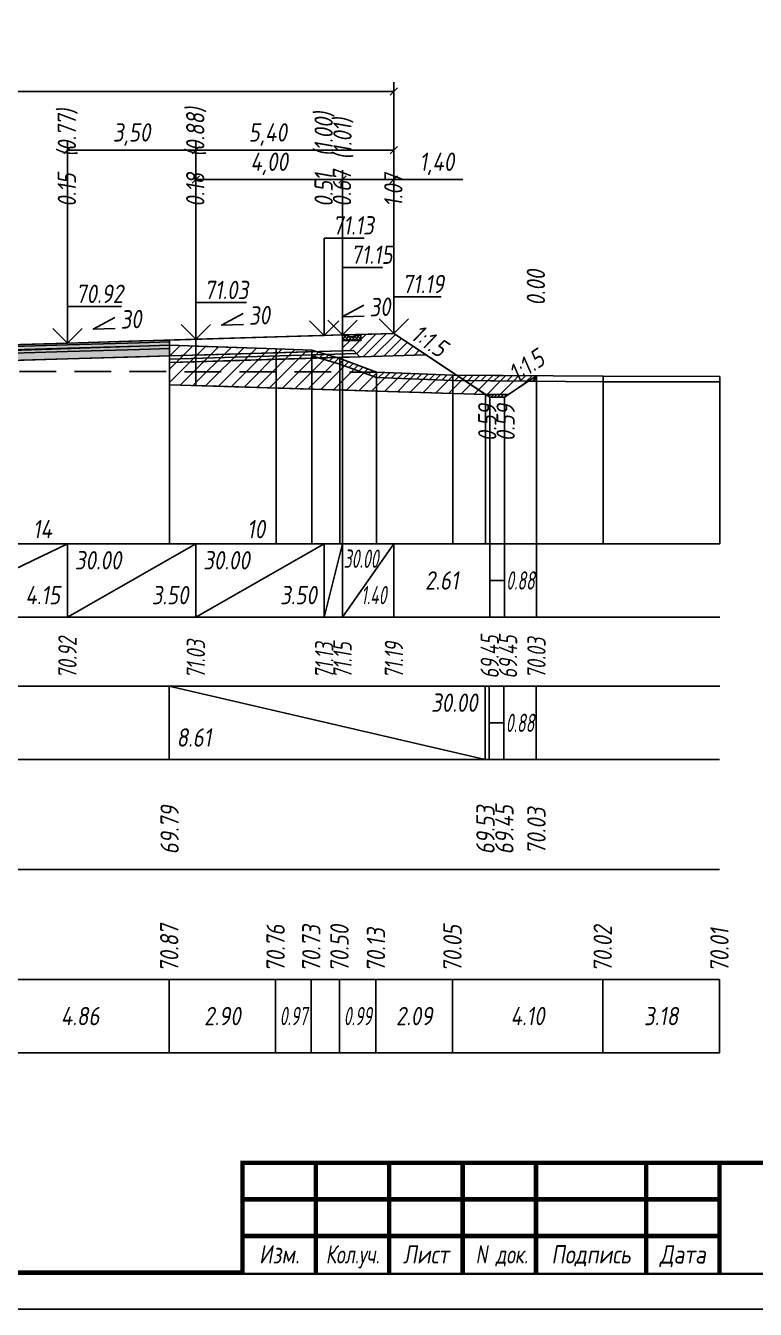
# Model space of a CAD drawing. Extents: x -717 to 1451, y -133302 to 233.
# Drawn here: x 170.4 to 269.8, y -36597.4 to -36422.3 of the extents above; entities that cross this region are included whole.
import ezdxf
from ezdxf.enums import TextEntityAlignment as Align

# ---------------------------------------------------------------- set-up
doc = ezdxf.new("R2010")
doc.units = 0
doc.linetypes.add('штриховая', pattern=[0.75, 0.5, -0.25])
for name, color, linetype in [('Зарамочное оформление', 7, 'Continuous'), ('Интерполированный поперечник', 2, 'Continuous'), ('Код_510', 7, 'Continuous'), ('Код_514', 1, 'Continuous'), ('Код_516', 1, 'Continuous'), ('Контур_0', 7, 'Continuous'), ('Контур_2521', 7, 'Continuous'), ('Контур_2564', 7, 'Continuous'), ('Контур_2660', 7, 'Continuous'), ('Контур_2665', 7, 'Continuous'), ('Контур_400', 7, 'Continuous'), ('Контур_508', 7, 'Continuous'), ('Контур_512', 7, 'Continuous'), ('Контур_513', 7, 'Continuous'), ('Контур_818', 7, 'Continuous'), ('Красный поперечник', 1, 'Continuous'), ('Объём_2501', 7, 'Continuous'), ('Объём_2564', 7, 'Continuous'), ('Объём_2650', 7, 'Continuous'), ('Объём_2660', 7, 'Continuous'), ('Объём_2661', 7, 'Continuous'), ('Объём_2662', 7, 'Continuous'), ('Объём_2663', 7, 'Continuous'), ('Объём_2664', 7, 'Continuous'), ('Объём_2665', 7, 'Continuous'), ('Объём_2666', 7, 'Continuous'), ('Объём_2667', 7, 'Continuous'), ('Объём_2668', 7, 'Continuous'), ('Объём_2669', 7, 'Continuous'), ('Объём_2675', 7, 'Continuous'), ('Объём_2753', 7, 'Continuous'), ('Откосы', 7, 'Continuous'), ('Отметки покрытия', 7, 'Continuous'), ('Рабочие отметки', 7, 'Continuous'), ('Рабочие отметки доп.', 7, 'Continuous'), ('Слои выравнивания', 7, 'Continuous'), ('Таблица', 7, 'Continuous'), ('Уклоны проезжей части', 7, 'Continuous'), ('Черный поперечник', 3, 'Continuous')]:
    doc.layers.add(name, color=color, linetype=linetype)
for name, color, linetype, true_color in [('Контур_2540', 2, 'Continuous', 0xffff00), ('Контур_2560', 2, 'Continuous', 0xffff00), ('Контур_2561', 7, 'Continuous', 0xff8040), ('Контур_2562', 3, 'Continuous', 0x00ff00), ('Контур_2563', 7, 'Continuous', 0xff8000), ('Контур_2570', 7, 'Continuous', 0x80ff00), ('Контур_2725', 7, 'Continuous', 0x323232), ('Контур_2736', 4, 'Continuous', 0x00ffff), ('Контур_2737', 4, 'Continuous', 0x00ffff), ('Контур_2738', 4, 'Continuous', 0x00ffff), ('Контур_2739', 4, 'Continuous', 0x00ffff), ('Контур_2741', 4, 'Continuous', 0x00ffff), ('Контур_2742', 4, 'Continuous', 0x00ffff), ('Контур_2743', 4, 'Continuous', 0x00ffff), ('Контур_2744', 7, 'Continuous', 0xa4ffff), ('Контур_2745', 7, 'Continuous', 0xa4ffff), ('Контур_2747', 4, 'Continuous', 0x00ffff), ('Контур_2748', 4, 'Continuous', 0x00ffff), ('Контур_2749', 4, 'Continuous', 0x00ffff), ('Контур_2750', 4, 'Continuous', 0x00ffff), ('Контур_2751', 4, 'Continuous', 0x00ffff), ('Контур_2752', 4, 'Continuous', 0x00ffff), ('Контур_2760', 7, 'Continuous', 0x323232), ('Контур_2761', 7, 'Continuous', 0x323232), ('Контур_2762', 7, 'Continuous', 0x323232), ('Контур_2763', 7, 'Continuous', 0x323232), ('Контур_402', 7, 'Continuous', 0xff6464), ('Контур_703', 4, 'Continuous', 0x00ffff), ('Контур_705', 4, 'Continuous', 0x00ffff), ('Контур_707', 4, 'Continuous', 0x00ffff), ('Контур_720', 131, 'Continuous', 0xaaffff), ('Объём_2500', 7, 'Continuous', 0xc0c0c0), ('Объём_2520', 7, 'Continuous', 0x80ffff), ('Объём_2540', 2, 'Continuous', 0xffff00), ('Объём_2560', 2, 'Continuous', 0xffff00), ('Объём_2561', 7, 'Continuous', 0xff8040), ('Объём_2562', 3, 'Continuous', 0x00ff00), ('Объём_2563', 7, 'Continuous', 0xff8000), ('Объём_2570', 7, 'Continuous', 0x80ff00), ('Объём_2600', 7, 'Continuous', 0x808000), ('Объём_2620', 2, 'Continuous', 0xffff00), ('Объём_2746', 2, 'Continuous', 0xffff00)]:
    doc.layers.add(name, color=color, linetype=linetype, true_color=true_color)
doc.styles.get("Standard").update_dxf_attribs({"font": 'txt', "height": 2.5})
doc.styles.add('М', font='romand.shx', dxfattribs={"width": 0.8, "oblique": 10, "height": 2.5})
doc.dimstyles.new('ISO-25', dxfattribs={"dimtxt": 2.5, "dimasz": 2.5, "dimexe": 1.25, "dimexo": 0.625, "dimtad": 1, "dimtxsty": 'Standard', "dimcen": 2.5, "dimadec": 0, "dimazin": 0, "dimtfac": 1, "dimtmove": 0, "dimatfit": 3, "dimfxl": 1, "dimarcsym": 0})

# ---------------------------------------------------------------- blocks, each defined once
blk = doc.blocks.new('_Oblique')
at = {"color": 0, "linetype": 'ByBlock', "lineweight": -2}
blk.add_line((-0.5, -0.5), (0.5, 0.5), dxfattribs=at)
blk = doc.blocks.new('*D849')
at = {"color": 0, "lineweight": -2, "transparency": 16777216}
for p, q in [((213.58, -36463.95), (213.58, -36442.05)), ((220.58, -36463.74), (220.58, -36442.05)), ((213.58, -36443.3), (220.58, -36443.3)), ((220.58, -36443.3), (229.98, -36443.3))]:
    blk.add_line(p, q, dxfattribs=at)
at = {"layer": 'Defpoints', "color": 0, "transparency": 16777216}
for p in [(220.58, -36443.3), (213.58, -36464.57), (220.58, -36464.36)]:
    blk.add_point(p, dxfattribs=at)
at = {"color": 0, "lineweight": -2, "transparency": 16777216, "rotation": 180}
blk.add_blockref('_Oblique', (213.58, -36443.3), dxfattribs=at)
at = {"color": 0, "lineweight": -2, "transparency": 16777216}
blk.add_blockref('_Oblique', (220.58, -36443.3), dxfattribs=at)
at = {"color": 0, "transparency": 16777216, "insert": (226.44, -36441.18), "char_height": 2.5, "width": 8.75, "attachment_point": 5, "style": 'М'}
blk.add_mtext('1,40', dxfattribs=at)
blk = doc.blocks.new('*D851')
at = {"color": 0, "lineweight": -2, "transparency": 16777216}
for p, q in [((193.58, -36464.55), (193.58, -36442.05)), ((213.58, -36463.95), (213.58, -36442.05)), ((193.58, -36443.3), (213.58, -36443.3))]:
    blk.add_line(p, q, dxfattribs=at)
at = {"layer": 'Defpoints', "color": 0, "transparency": 16777216}
for p in [(213.58, -36443.3), (213.58, -36464.57), (193.58, -36465.17)]:
    blk.add_point(p, dxfattribs=at)
at = {"color": 0, "lineweight": -2, "transparency": 16777216, "rotation": 180}
blk.add_blockref('_Oblique', (193.58, -36443.3), dxfattribs=at)
at = {"color": 0, "lineweight": -2, "transparency": 16777216}
blk.add_blockref('_Oblique', (213.58, -36443.3), dxfattribs=at)
at = {"color": 0, "transparency": 16777216, "insert": (203.58, -36441.18), "char_height": 2.5, "width": 9.1667, "attachment_point": 5, "style": 'М'}
blk.add_mtext('4,00', dxfattribs=at)
blk = doc.blocks.new('*D853')
at = {"color": 0, "lineweight": -2, "transparency": 16777216}
for p, q in [((176.08, -36465.07), (176.08, -36438.05)), ((193.58, -36464.55), (193.58, -36438.05)), ((193.58, -36439.3), (176.08, -36439.3))]:
    blk.add_line(p, q, dxfattribs=at)
at = {"layer": 'Defpoints', "color": 0, "transparency": 16777216}
for p in [(176.08, -36439.3), (176.08, -36465.7), (193.58, -36465.17)]:
    blk.add_point(p, dxfattribs=at)
at = {"color": 0, "lineweight": -2, "transparency": 16777216, "rotation": 180}
blk.add_blockref('_Oblique', (176.08, -36439.3), dxfattribs=at)
at = {"color": 0, "lineweight": -2, "transparency": 16777216}
blk.add_blockref('_Oblique', (193.58, -36439.3), dxfattribs=at)
at = {"color": 0, "transparency": 16777216, "insert": (184.83, -36437.18), "char_height": 2.5, "width": 9.5833, "attachment_point": 5, "style": 'М'}
blk.add_mtext('3,50', dxfattribs=at)
blk = doc.blocks.new('*D854')
at = {"color": 0, "lineweight": -2, "transparency": 16777216}
for p, q in [((193.58, -36464.55), (193.58, -36438.05)), ((220.58, -36463.74), (220.58, -36438.05)), ((220.58, -36439.3), (193.58, -36439.3))]:
    blk.add_line(p, q, dxfattribs=at)
at = {"layer": 'Defpoints', "color": 0, "transparency": 16777216}
for p in [(193.58, -36439.3), (220.58, -36464.36), (193.58, -36465.17)]:
    blk.add_point(p, dxfattribs=at)
at = {"color": 0, "lineweight": -2, "transparency": 16777216, "rotation": 180}
blk.add_blockref('_Oblique', (193.58, -36439.3), dxfattribs=at)
at = {"color": 0, "lineweight": -2, "transparency": 16777216}
blk.add_blockref('_Oblique', (220.58, -36439.3), dxfattribs=at)
at = {"color": 0, "transparency": 16777216, "insert": (203.39, -36437.18), "char_height": 2.5, "width": 9.5833, "attachment_point": 5, "style": 'М'}
blk.add_mtext('5,40', dxfattribs=at)
blk = doc.blocks.new('*D856')
at = {"color": 0, "lineweight": -2, "transparency": 16777216}
for p, q in [((107.58, -36467.15), (107.58, -36430.05)), ((107.58, -36431.3), (220.58, -36431.3)), ((220.58, -36463.74), (220.58, -36430.05))]:
    blk.add_line(p, q, dxfattribs=at)
at = {"layer": 'Defpoints', "color": 0, "transparency": 16777216}
for p in [(220.58, -36431.3), (220.58, -36464.36), (107.58, -36467.78)]:
    blk.add_point(p, dxfattribs=at)
at = {"color": 0, "lineweight": -2, "transparency": 16777216, "rotation": 180}
blk.add_blockref('_Oblique', (107.58, -36431.3), dxfattribs=at)
at = {"color": 0, "lineweight": -2, "transparency": 16777216}
blk.add_blockref('_Oblique', (220.58, -36431.3), dxfattribs=at)
at = {"color": 0, "transparency": 16777216, "insert": (164.08, -36429.18), "char_height": 2.5, "width": 12.0833, "attachment_point": 5, "style": 'М'}
blk.add_mtext('22,60', dxfattribs=at)
blk = doc.blocks.new('Штамп')
at = {"linetype": 'Continuous'}
blk.add_wipeout([(199.95, -411.25), (384.95, -411.25), (384.95, -426.25), (199.95, -426.25)], dxfattribs=at).dxf.layer = 'Зарамочное оформление'
at = {"layer": 'Зарамочное оформление', "linetype": 'Continuous', "lineweight": -3, "const_width": 0.6, "flags": 128}
for points in [[(199.95, -426.25), (199.95, -411.25), (384.95, -411.25)], [(209.95, -411.25), (209.95, -426.25)], [(219.95, -411.25), (219.95, -426.25)], [(229.95, -411.25), (229.95, -426.25)], [(239.95, -411.25), (239.95, -426.25)], [(254.95, -411.25), (254.95, -426.25)], [(264.95, -411.25), (264.95, -426.25)], [(374.95, -411.25), (374.95, -426.25)], [(199.95, -416.25), (264.95, -416.25)], [(374.95, -418.25), (384.95, -418.25)], [(199.95, -421.25), (264.95, -421.25)]]:
    blk.add_lwpolyline(points, dxfattribs=at)
at = {"linetype": 'Continuous', "insert": (319.95, -419.17), "char_height": 5, "width": 110, "attachment_point": 5, "style": 'М'}
blk.add_mtext('{\\Q10;\\W0.8;43/23-Р-ЗП2-1}', dxfattribs=at)
at = {"layer": 'Зарамочное оформление', "linetype": 'Continuous', "style": 'М', "oblique": 10}
for s, width, p in [('Лист', 0.8, (379.95, -414.66)), ('Изм.', 0.8, (204.95, -423.75)), ('Кол.уч.', 0.7, (214.95, -423.75)), ('Лист', 0.8, (224.95, -423.75)), ('N док.', 0.7, (235.28, -423.75)), ('Подпись', 0.8, (247.45, -423.75)), ('Дата', 0.8, (259.95, -423.75))]:
    blk.add_text(s, height=2.5, dxfattribs=dict(at, width=width)).set_placement(p, align=Align.MIDDLE_CENTER)
blk = doc.blocks.new('шифр')
blk.add_blockref('Штамп', (0, -36226))

msp = doc.modelspace()

# ---------------------------------------------------------------- hatches: boundary and pattern name
h = msp.add_hatch()
h.set_pattern_fill('ANSI37', color=256, scale=0.1)
h.set_pattern_definition([(45, (214.83253, -36464.7575), (-0.22451, 0.22451), []), (135, (214.83253, -36464.7575), (-0.22451, -0.22451), [])])
h.paths.add_polyline_path([(213.583, -36464.508), (213.583, -36465.26), (216.084, -36465.26), (216.083, -36464.433), (214.825, -36464.758)])
at = {"layer": 'Объём_2563'}
h = msp.add_hatch(dxfattribs=at)
h.set_pattern_fill('ANSI31', color=256, scale=0.3)
h.paths.add_polyline_path([(215.956, -36467.486), (215.083, -36466.613), (213.583, -36466.658), (213.583, -36465.26), (216.084, -36465.26), (216.083, -36464.433), (220.583, -36464.298), (224.961, -36467.216)])
at = {"layer": 'Объём_2570'}
h = msp.add_hatch(dxfattribs=at)
h.set_pattern_fill('ANSI31', color=256, scale=0.2)
h.paths.add_polyline_path([(240.012, -36470.833), (228.621, -36470.743), (218.192, -36470.326), (213.218, -36468.48), (209.378, -36467.362), (209.378, -36466.612), (213.218, -36467.73), (218.192, -36469.576), (228.621, -36469.993), (240.012, -36470.083)])
at = {"layer": 'Объём_2600'}
h = msp.add_hatch(dxfattribs=at)
h.set_pattern_fill('ANSI31', color=6, scale=0.4)
h.paths.add_polyline_path([(233.058, -36472.614), (190.01, -36471.323), (190.01, -36465.897), (204.516, -36466.427), (209.378, -36466.612), (209.378, -36467.362), (213.218, -36468.48), (218.192, -36470.326), (228.621, -36470.743), (238.9, -36470.824), (236.215, -36472.614)])
h = msp.add_hatch(dxfattribs=at)
h.set_pattern_fill('HONEY', color=5, scale=0.3)
h.paths.add_polyline_path([(238.9, -36470.824), (240.012, -36470.083), (240.012, -36470.833)])
at = {"layer": 'Объём_2620'}
h = msp.add_hatch(dxfattribs=at)
h.set_pattern_fill('ANSI31', color=2, scale=0.1)
h.paths.add_polyline_path([(233.058, -36472.614), (236.215, -36472.614), (235.636, -36473), (233.636, -36473)])
at = {"layer": 'Слои выравнивания'}
for color, points in [(2, [(155.333, -36466.233), (158.934, -36466.128), (165.731, -36465.932), (176.083, -36465.633), (185.921, -36465.337), (190.01, -36465.215), (190.01, -36465.465), (185.921, -36465.587), (176.083, -36465.883), (165.731, -36466.182), (158.934, -36466.378), (155.333, -36466.483)]), (3, [(155.333, -36466.483), (158.934, -36466.378), (165.731, -36466.182), (176.083, -36465.883), (185.921, -36465.587), (190.01, -36465.465), (190.01, -36465.915), (185.921, -36466.037), (176.083, -36466.333), (165.731, -36466.632), (158.934, -36466.828), (155.333, -36466.933)]), (4, [(155.333, -36466.933), (158.934, -36466.828), (165.731, -36466.632), (176.083, -36466.333), (185.921, -36466.037), (190.01, -36465.915), (190.01, -36466.365), (185.921, -36466.487), (176.083, -36466.783), (165.731, -36467.082), (158.934, -36467.278), (155.333, -36467.383)]), (5, [(155.333, -36467.383), (158.934, -36467.278), (165.731, -36467.082), (176.083, -36466.783), (185.921, -36466.487), (190.01, -36466.365), (190.01, -36467.365), (185.921, -36467.487), (176.083, -36467.783), (165.731, -36468.082), (158.934, -36468.278), (155.333, -36468.383)])]:
    msp.add_hatch(color=color, dxfattribs=at).paths.add_polyline_path(points)

# ---------------------------------------------------------------- linework, layer by layer
at = {"flags": 128}
msp.add_lwpolyline([(-30.054, -36597.421), (389.946, -36597.421), (389.946, -36300.421), (-30.054, -36300.421)], close=True, dxfattribs=at)
at = {"const_width": 0.6, "flags": 128}
msp.add_lwpolyline([(-10.054, -36592.421), (384.946, -36592.421), (384.946, -36305.421), (-10.054, -36305.421)], close=True, dxfattribs=at)
msp.add_lwpolyline([(213.583, -36464.508), (213.583, -36465.26), (216.084, -36465.26), (216.083, -36464.433), (214.825, -36464.758), (213.583, -36464.508)])
at = {"layer": 'Код_510'}
for p, q in [((189.956, -36562.421), (189.956, -36552.421)), ((204.461, -36562.421), (204.461, -36552.421)), ((209.324, -36562.421), (209.324, -36552.421)), ((213.164, -36562.421), (213.164, -36552.421)), ((218.137, -36562.421), (218.137, -36552.421)), ((228.567, -36562.421), (228.567, -36552.421)), ((249.046, -36562.421), (249.046, -36552.421)), ((264.958, -36562.421), (264.958, -36552.421))]:
    msp.add_line(p, q, dxfattribs=at)
at = {"layer": 'Код_514'}
for p, q in [((155.333, -36503), (176.083, -36493)), ((176.083, -36503), (176.083, -36493)), ((176.083, -36503), (193.583, -36493)), ((193.583, -36503), (193.583, -36493)), ((193.583, -36503), (211.083, -36493)), ((211.083, -36503), (211.083, -36493)), ((211.083, -36503), (213.583, -36493)), ((213.583, -36503), (213.583, -36493)), ((213.583, -36503), (220.583, -36493)), ((220.583, -36503), (220.583, -36493)), ((233.636, -36503), (233.636, -36493)), ((235.636, -36503), (235.636, -36493)), ((240.012, -36503), (240.012, -36493)), ((233.636, -36498), (235.636, -36498))]:
    msp.add_line(p, q, dxfattribs=at)
at = {"layer": 'Код_516'}
for p, q in [((189.956, -36522.421), (189.956, -36512.421)), ((189.956, -36512.421), (233.003, -36522.421)), ((233.003, -36522.421), (233.003, -36512.421)), ((233.582, -36522.421), (233.582, -36512.421)), ((235.582, -36522.421), (235.582, -36512.421)), ((239.958, -36522.421), (239.958, -36512.421)), ((233.582, -36517.421), (235.582, -36517.421))]:
    msp.add_line(p, q, dxfattribs=at)
at = {"layer": 'Контур_0', "flags": 128}
for points in [[(190.01, -36465.215), (213.583, -36464.508), (213.583, -36466.658), (190.01, -36467.365), (190.01, -36465.215), (190.01, -36465.215)], [(220.583, -36464.298), (229.131, -36469.997), (229.131, -36469.997), (229.131, -36469.997), (229.131, -36469.997), (229.131, -36469.997), (229.131, -36469.997), (229.131, -36469.997), (229.131, -36469.997), (229.131, -36469.997), (229.131, -36469.997), (229.131, -36469.997), (229.131, -36469.997), (229.131, -36469.997), (229.131, -36469.997), (233.636, -36473)], [(220.583, -36464.298), (229.131, -36469.997), (229.131, -36469.997), (229.131, -36469.997), (229.131, -36469.997), (229.131, -36469.997), (229.131, -36469.997), (229.131, -36469.997), (229.131, -36469.997), (229.131, -36469.997), (229.131, -36469.997), (229.131, -36469.997), (229.131, -36469.997), (229.131, -36469.997), (229.131, -36469.997), (233.636, -36473), (235.636, -36473), (240.012, -36470.083), (240.012, -36470.083), (240.012, -36470.083), (240.012, -36470.083), (240.012, -36470.083), (240.012, -36470.083), (240.012, -36470.083), (240.012, -36470.083), (240.012, -36470.083), (240.012, -36470.083), (240.012, -36470.083), (240.012, -36470.083), (240.012, -36470.083)], [(213.583, -36467.558), (190.01, -36468.265), (190.01, -36467.365), (215.083, -36466.613), (215.956, -36467.486), (213.583, -36467.558), (213.583, -36467.558)], [(213.583, -36466.658), (215.083, -36466.613), (215.956, -36467.486), (224.961, -36467.216)]]:
    msp.add_lwpolyline(points, dxfattribs=at)
at = {"layer": 'Контур_2521', "color": 250, "flags": 128}
msp.add_lwpolyline([(190.01, -36467.815), (215.519, -36467.049)], dxfattribs=at)
at = {"layer": 'Контур_2540', "flags": 128}
msp.add_lwpolyline([(193.583, -36468.158), (224.961, -36467.216), (233.058, -36472.614), (190.01, -36471.323), (190.01, -36468.265), (193.583, -36468.158), (193.583, -36468.158)], dxfattribs=at)
at = {"layer": 'Контур_2560', "flags": 128}
msp.add_lwpolyline([(213.583, -36464.508), (220.583, -36464.298), (220.583, -36464.298), (220.583, -36464.298)], dxfattribs=at)
at = {"layer": 'Контур_2561', "flags": 128}
msp.add_lwpolyline([(213.583, -36464.508), (213.583, -36464.508), (220.583, -36464.298), (220.583, -36464.298), (213.583, -36464.508)], dxfattribs=at)
at = {"layer": 'Контур_2562', "flags": 128}
msp.add_lwpolyline([(220.583, -36464.298), (220.583, -36464.298), (220.583, -36464.298), (220.583, -36464.298), (220.583, -36464.298)], dxfattribs=at)
at = {"layer": 'Контур_2563', "flags": 128}
msp.add_lwpolyline([(215.956, -36467.486), (215.083, -36466.613), (213.583, -36466.658), (213.583, -36464.508), (220.583, -36464.298), (224.961, -36467.216), (215.956, -36467.486), (215.956, -36467.486)], dxfattribs=at)
at = {"layer": 'Контур_2564', "flags": 128}
msp.add_lwpolyline([(213.583, -36464.508), (220.583, -36464.298)], dxfattribs=at)
at = {"layer": 'Контур_2570', "flags": 128}
msp.add_lwpolyline([(80, -36470.582), (87.684, -36470.468), (87.86, -36470.427), (90.179, -36470.423), (109.544, -36470.111), (109.544, -36470.111), (113.573, -36470.038), (116.093, -36469.847), (116.093, -36469.097), (133.988, -36468.042), (140.644, -36467.84), (155.333, -36467.192), (158.934, -36467.033), (165.731, -36466.729), (190.01, -36465.897), (204.516, -36466.427), (209.378, -36466.612), (209.378, -36467.362), (213.218, -36468.48), (218.192, -36470.326), (218.192, -36470.326), (228.621, -36470.743), (249.1, -36470.905), (265.012, -36470.927)], dxfattribs=at)
at = {"layer": 'Контур_2660', "flags": 128}
msp.add_lwpolyline([(190.01, -36471.323), (233.058, -36472.614)], dxfattribs=at)
at = {"layer": 'Контур_2665', "flags": 128}
msp.add_lwpolyline([(220.583, -36464.298), (220.583, -36464.298)], dxfattribs=at)
at = {"layer": 'Контур_2725', "flags": 128}
msp.add_lwpolyline([(140.644, -36468.807), (142.808, -36468.745), (155.333, -36468.383), (158.934, -36468.278), (165.731, -36468.082), (176.083, -36467.783), (185.921, -36467.487), (190.01, -36467.365)], dxfattribs=at)
at = {"layer": 'Контур_2736', "flags": 128}
for points in [[(220.583, -36464.298), (229.131, -36469.997)], [(229.131, -36469.997), (233.636, -36473)]]:
    msp.add_lwpolyline(points, dxfattribs=at)
at = {"layer": 'Контур_2737', "flags": 128}
msp.add_lwpolyline([(229.131, -36469.997), (229.131, -36469.997)], dxfattribs=at)
at = {"layer": 'Контур_2738', "flags": 128}
msp.add_lwpolyline([(229.131, -36469.997), (229.131, -36469.997)], dxfattribs=at)
at = {"layer": 'Контур_2739', "flags": 128}
msp.add_lwpolyline([(229.131, -36469.997), (229.131, -36469.997)], dxfattribs=at)
at = {"layer": 'Контур_2741', "flags": 128}
msp.add_lwpolyline([(240.012, -36470.083), (240.012, -36470.083)], dxfattribs=at)
at = {"layer": 'Контур_2742', "flags": 128}
msp.add_lwpolyline([(240.012, -36470.083), (240.012, -36470.083)], dxfattribs=at)
at = {"layer": 'Контур_2743', "flags": 128}
msp.add_lwpolyline([(240.012, -36470.083), (240.012, -36470.083)], dxfattribs=at)
at = {"layer": 'Контур_2744', "flags": 128}
msp.add_lwpolyline([(240.012, -36470.083), (240.012, -36470.083)], dxfattribs=at)
msp.add_lwpolyline([(240.012, -36470.083), (240.012, -36470.083)], dxfattribs=at)
msp.add_lwpolyline([(240.012, -36470.083), (240.012, -36470.083)], dxfattribs=at)
msp.add_lwpolyline([(240.012, -36470.083), (240.012, -36470.083)], dxfattribs=at)
msp.add_lwpolyline([(240.012, -36470.083), (240.012, -36470.083)], dxfattribs=at)
msp.add_lwpolyline([(240.012, -36470.083), (240.012, -36470.083)], dxfattribs=at)
at = {"layer": 'Контур_2745', "flags": 128}
msp.add_lwpolyline([(229.131, -36469.997), (229.131, -36469.997)], dxfattribs=at)
msp.add_lwpolyline([(229.131, -36469.997), (229.131, -36469.997)], dxfattribs=at)
msp.add_lwpolyline([(229.131, -36469.997), (229.131, -36469.997)], dxfattribs=at)
msp.add_lwpolyline([(229.131, -36469.997), (229.131, -36469.997)], dxfattribs=at)
msp.add_lwpolyline([(229.131, -36469.997), (229.131, -36469.997)], dxfattribs=at)
msp.add_lwpolyline([(229.131, -36469.997), (229.131, -36469.997)], dxfattribs=at)
at = {"layer": 'Контур_2747', "flags": 128}
msp.add_lwpolyline([(229.131, -36469.997), (229.131, -36469.997)], dxfattribs=at)
at = {"layer": 'Контур_2748', "flags": 128}
msp.add_lwpolyline([(229.131, -36469.997), (229.131, -36469.997)], dxfattribs=at)
at = {"layer": 'Контур_2749', "flags": 128}
msp.add_lwpolyline([(229.131, -36469.997), (229.131, -36469.997)], dxfattribs=at)
at = {"layer": 'Контур_2750', "flags": 128}
msp.add_lwpolyline([(240.012, -36470.083), (240.012, -36470.083)], dxfattribs=at)
at = {"layer": 'Контур_2751', "flags": 128}
msp.add_lwpolyline([(240.012, -36470.083), (240.012, -36470.083)], dxfattribs=at)
at = {"layer": 'Контур_2752', "flags": 128}
msp.add_lwpolyline([(240.012, -36470.083), (240.012, -36470.083)], dxfattribs=at)
at = {"layer": 'Контур_2760', "flags": 128}
msp.add_lwpolyline([(140.644, -36466.657), (142.808, -36466.595), (155.333, -36466.233), (158.934, -36466.128), (165.731, -36465.932), (176.083, -36465.633), (185.921, -36465.337), (190.01, -36465.215)], dxfattribs=at)
at = {"layer": 'Контур_2761', "flags": 128}
msp.add_lwpolyline([(140.644, -36466.907), (142.808, -36466.845), (155.333, -36466.483), (158.934, -36466.378), (165.731, -36466.182), (176.083, -36465.883), (185.921, -36465.587), (190.01, -36465.465)], dxfattribs=at)
at = {"layer": 'Контур_2762', "flags": 128}
msp.add_lwpolyline([(140.644, -36467.357), (142.808, -36467.295), (155.333, -36466.933), (158.934, -36466.828), (165.731, -36466.632), (176.083, -36466.333), (185.921, -36466.037), (190.01, -36465.915)], dxfattribs=at)
at = {"layer": 'Контур_2763', "flags": 128}
msp.add_lwpolyline([(140.644, -36467.807), (142.808, -36467.745), (155.333, -36467.383), (158.934, -36467.278), (165.731, -36467.082), (176.083, -36466.783), (185.921, -36466.487), (190.01, -36466.365)], dxfattribs=at)
at = {"layer": 'Контур_400', "flags": 128}
msp.add_lwpolyline([(155.333, -36466.233), (176.083, -36465.633), (193.583, -36465.108), (193.583, -36465.108), (193.583, -36465.108), (193.583, -36465.108), (211.083, -36464.583), (211.083, -36464.583), (213.583, -36464.508)], dxfattribs=at)
at = {"layer": 'Контур_402', "flags": 128}
msp.add_lwpolyline([(105, -36471.792), (140.644, -36470.723), (140.644, -36468.807), (155.333, -36468.383), (176.083, -36467.783), (190.01, -36467.365), (190.01, -36471.323), (233.058, -36472.614)], dxfattribs=at)
at = {"layer": 'Контур_508', "flags": 128}
msp.add_lwpolyline([(105, -36471.792), (140.644, -36470.723), (140.644, -36468.807), (155.333, -36468.383), (176.083, -36467.783), (190.01, -36467.365), (190.01, -36471.323), (233.058, -36472.614), (233.636, -36473), (235.636, -36473), (240.012, -36470.083)], dxfattribs=at)
at = {"layer": 'Контур_512', "flags": 128}
msp.add_lwpolyline([(190.01, -36471.323), (233.058, -36472.614), (233.636, -36473), (235.636, -36473), (240.012, -36470.083)], dxfattribs=at)
at = {"layer": 'Контур_513', "flags": 128}
msp.add_lwpolyline([(105, -36471.792), (140.644, -36470.723), (140.644, -36468.807), (155.333, -36468.383), (176.083, -36467.783), (190.01, -36467.365), (190.01, -36471.323), (233.058, -36472.614), (233.636, -36473), (235.636, -36473), (240.012, -36470.083)], dxfattribs=at)
at = {"layer": 'Контур_703', "flags": 128}
msp.add_lwpolyline([(220.583, -36464.298), (229.131, -36469.997)], dxfattribs=at)
at = {"layer": 'Контур_705', "flags": 128}
msp.add_lwpolyline([(229.131, -36469.997), (229.131, -36469.997)], dxfattribs=at)
at = {"layer": 'Контур_707', "flags": 128}
msp.add_lwpolyline([(235.636, -36473), (240.012, -36470.083)], dxfattribs=at)
at = {"layer": 'Контур_720', "flags": 128}
msp.add_lwpolyline([(233.636, -36473), (235.636, -36473)], dxfattribs=at)
at = {"layer": 'Контур_818', "flags": 128}
msp.add_lwpolyline([(105, -36470.184), (109.544, -36470.111), (109.544, -36470.111), (113.573, -36470.038), (116.093, -36469.847), (116.093, -36469.097), (133.988, -36468.042), (140.644, -36467.84), (155.333, -36467.192), (158.934, -36467.033), (165.731, -36466.729), (190.01, -36465.897), (204.516, -36466.427), (209.378, -36466.612), (209.378, -36467.362), (213.218, -36468.48), (218.192, -36470.326), (218.192, -36470.326), (228.621, -36470.743), (240.012, -36470.833)], dxfattribs=at)
at = {"layer": 'Красный поперечник'}
for p, q in [((193.583, -36465.108), (211.083, -36464.583)), ((211.083, -36464.583), (213.583, -36464.508)), ((213.583, -36464.508), (220.583, -36464.298)), ((220.583, -36464.298), (233.636, -36473)), ((155.333, -36466.233), (176.083, -36465.633)), ((176.083, -36465.633), (193.583, -36465.108)), ((235.636, -36473), (240.012, -36470.083)), ((240.012, -36470.083), (240.012, -36493)), ((190.01, -36471.323), (190.01, -36493)), ((233.058, -36472.614), (233.058, -36493)), ((233.636, -36473), (233.636, -36493)), ((233.636, -36473), (235.636, -36473)), ((235.636, -36473), (235.636, -36493))]:
    msp.add_line(p, q, dxfattribs=at)
at = {"layer": 'Объём_2500', "flags": 128}
for points in [[(190.01, -36465.215), (213.583, -36464.508), (213.583, -36466.658), (190.01, -36467.365), (190.01, -36465.215), (190.01, -36465.215)], [(193.583, -36465.108), (213.583, -36464.508), (213.583, -36466.658), (193.583, -36467.258), (193.583, -36465.108)]]:
    msp.add_lwpolyline(points, dxfattribs=at)
at = {"layer": 'Объём_2501', "flags": 128}
for points in [[(155.333, -36466.233), (176.083, -36465.633), (193.583, -36465.108), (193.583, -36465.108), (193.583, -36465.108), (193.583, -36465.108), (211.083, -36464.583), (211.083, -36464.583), (213.583, -36464.508)], [(193.583, -36465.108), (211.083, -36464.583), (211.083, -36464.583), (213.583, -36464.508)]]:
    msp.add_lwpolyline(points, dxfattribs=at)
at = {"layer": 'Объём_2520', "color": 250, "flags": 128}
for points in [[(213.583, -36467.558), (190.01, -36468.265), (190.01, -36467.365), (215.083, -36466.613), (215.956, -36467.486), (213.583, -36467.558), (213.583, -36467.558)], [(193.583, -36467.258), (215.083, -36466.613), (215.956, -36467.486), (213.583, -36467.558), (213.583, -36467.558), (213.583, -36467.558), (193.583, -36468.158), (193.583, -36467.258)]]:
    msp.add_lwpolyline(points, dxfattribs=at)
at = {"layer": 'Объём_2540', "flags": 128}
for points in [[(193.583, -36468.158), (224.961, -36467.216), (233.058, -36472.614), (190.01, -36471.323), (190.01, -36468.265), (193.583, -36468.158), (193.583, -36468.158)], [(193.583, -36468.158), (224.961, -36467.216), (233.058, -36472.614), (193.583, -36471.43), (193.583, -36468.158)]]:
    msp.add_lwpolyline(points, dxfattribs=at)
at = {"layer": 'Объём_2560', "flags": 128}
msp.add_lwpolyline([(213.583, -36464.508), (220.583, -36464.298), (220.583, -36464.298), (220.583, -36464.298)], dxfattribs=at)
msp.add_lwpolyline([(213.583, -36464.508), (220.583, -36464.298), (220.583, -36464.298), (220.583, -36464.298)], dxfattribs=at)
at = {"layer": 'Объём_2561', "flags": 128}
msp.add_lwpolyline([(213.583, -36464.508), (213.583, -36464.508), (220.583, -36464.298), (220.583, -36464.298), (213.583, -36464.508)], dxfattribs=at)
msp.add_lwpolyline([(213.583, -36464.508), (213.583, -36464.508), (220.583, -36464.298), (220.583, -36464.298), (213.583, -36464.508)], dxfattribs=at)
at = {"layer": 'Объём_2562', "flags": 128}
msp.add_lwpolyline([(220.583, -36464.298), (220.583, -36464.298), (220.583, -36464.298), (220.583, -36464.298), (220.583, -36464.298)], dxfattribs=at)
msp.add_lwpolyline([(220.583, -36464.298), (220.583, -36464.298), (220.583, -36464.298), (220.583, -36464.298), (220.583, -36464.298)], dxfattribs=at)
at = {"layer": 'Объём_2563', "color": 250, "flags": 128}
for points in [[(215.956, -36467.486), (215.083, -36466.613), (213.583, -36466.658), (213.583, -36464.508), (220.583, -36464.298), (224.961, -36467.216), (215.956, -36467.486), (215.956, -36467.486)], [(215.956, -36467.486), (215.083, -36466.613), (213.583, -36466.658), (213.583, -36465.26), (216.084, -36465.26), (216.083, -36464.433), (220.583, -36464.298), (224.961, -36467.216), (215.956, -36467.486), (215.956, -36467.486)]]:
    msp.add_lwpolyline(points, dxfattribs=at)
at = {"layer": 'Объём_2564', "flags": 128}
msp.add_lwpolyline([(213.583, -36464.508), (220.583, -36464.298)], dxfattribs=at)
msp.add_lwpolyline([(213.583, -36464.508), (220.583, -36464.298)], dxfattribs=at)
at = {"layer": 'Объём_2570', "flags": 128}
msp.add_lwpolyline([(240.012, -36470.833), (228.621, -36470.743), (218.192, -36470.326), (213.218, -36468.48), (209.378, -36467.362), (209.378, -36466.612), (213.218, -36467.73), (218.192, -36469.576), (228.621, -36469.993), (240.012, -36470.083), (240.012, -36470.833), (240.012, -36470.833)], dxfattribs=at)
msp.add_lwpolyline([(240.012, -36470.833), (228.621, -36470.743), (218.192, -36470.326), (213.218, -36468.48), (209.378, -36467.362), (209.378, -36466.612), (213.218, -36467.73), (218.192, -36469.576), (228.621, -36469.993), (240.012, -36470.083), (240.012, -36470.833), (240.012, -36470.833)], dxfattribs=at)
at = {"layer": 'Объём_2600', "color": 5, "flags": 128}
msp.add_lwpolyline([(238.9, -36470.824), (240.012, -36470.083), (240.012, -36470.833), (238.9, -36470.824), (238.9, -36470.824)], dxfattribs=at)
msp.add_lwpolyline([(238.9, -36470.824), (240.012, -36470.083), (240.012, -36470.833), (238.9, -36470.824), (238.9, -36470.824)], dxfattribs=at)
at = {"layer": 'Объём_2620', "flags": 128}
msp.add_lwpolyline([(233.058, -36472.614), (236.215, -36472.614), (235.636, -36473), (233.636, -36473), (233.058, -36472.614), (233.058, -36472.614)], dxfattribs=at)
msp.add_lwpolyline([(233.058, -36472.614), (236.215, -36472.614), (235.636, -36473), (233.636, -36473), (233.058, -36472.614), (233.058, -36472.614)], dxfattribs=at)
at = {"layer": 'Объём_2650', "color": 6, "flags": 128}
msp.add_lwpolyline([(233.058, -36472.614), (190.01, -36471.323), (190.01, -36465.897), (204.516, -36466.427), (209.378, -36466.612), (209.378, -36467.362), (213.218, -36468.48), (218.192, -36470.326), (228.621, -36470.743), (238.9, -36470.824), (236.215, -36472.614), (233.058, -36472.614), (233.058, -36472.614)], dxfattribs=at)
at = {"layer": 'Объём_2660', "flags": 128}
for points in [[(190.01, -36471.323), (233.058, -36472.614)], [(193.583, -36471.43), (233.058, -36472.614)]]:
    msp.add_lwpolyline(points, dxfattribs=at)
at = {"layer": 'Объём_2661', "flags": 128}
msp.add_lwpolyline([(220.583, -36464.298), (229.131, -36469.997), (233.058, -36472.614)], dxfattribs=at)
msp.add_lwpolyline([(220.583, -36464.298), (229.131, -36469.997), (233.058, -36472.614)], dxfattribs=at)
at = {"layer": 'Объём_2662', "flags": 128}
msp.add_lwpolyline([(236.215, -36472.614), (240.012, -36470.083)], dxfattribs=at)
msp.add_lwpolyline([(236.215, -36472.614), (240.012, -36470.083)], dxfattribs=at)
at = {"layer": 'Объём_2663', "flags": 128}
for points in [[(233.058, -36472.614), (233.636, -36473)], [(233.058, -36472.614), (233.636, -36473)], [(235.636, -36473), (236.215, -36472.614)], [(235.636, -36473), (236.215, -36472.614)]]:
    msp.add_lwpolyline(points, dxfattribs=at)
at = {"layer": 'Объём_2664', "flags": 128}
msp.add_lwpolyline([(233.636, -36473), (235.636, -36473)], dxfattribs=at)
msp.add_lwpolyline([(233.636, -36473), (235.636, -36473)], dxfattribs=at)
at = {"layer": 'Объём_2665', "flags": 128}
msp.add_lwpolyline([(220.583, -36464.298), (220.583, -36464.298)], dxfattribs=at)
msp.add_lwpolyline([(220.583, -36464.298), (220.583, -36464.298)], dxfattribs=at)
at = {"layer": 'Объём_2666', "flags": 128}
for points in [[(220.583, -36464.298), (229.131, -36469.997)], [(220.583, -36464.298), (229.131, -36469.997)], [(229.131, -36469.997), (233.058, -36472.614)], [(229.131, -36469.997), (233.058, -36472.614)]]:
    msp.add_lwpolyline(points, dxfattribs=at)
at = {"layer": 'Объём_2667', "flags": 128}
for points in [[(229.131, -36469.997), (229.131, -36469.997)], [(229.131, -36469.997), (229.131, -36469.997)], [(240.012, -36470.083), (240.012, -36470.083)], [(240.012, -36470.083), (240.012, -36470.083)]]:
    msp.add_lwpolyline(points, dxfattribs=at)
at = {"layer": 'Объём_2668', "flags": 128}
for points in [[(229.131, -36469.997), (229.131, -36469.997)], [(229.131, -36469.997), (229.131, -36469.997)], [(240.012, -36470.083), (240.012, -36470.083)], [(240.012, -36470.083), (240.012, -36470.083)]]:
    msp.add_lwpolyline(points, dxfattribs=at)
at = {"layer": 'Объём_2669', "flags": 128}
for points in [[(229.131, -36469.997), (229.131, -36469.997)], [(229.131, -36469.997), (229.131, -36469.997)], [(240.012, -36470.083), (240.012, -36470.083)], [(240.012, -36470.083), (240.012, -36470.083)]]:
    msp.add_lwpolyline(points, dxfattribs=at)
at = {"layer": 'Объём_2675', "flags": 128}
for points in [[(229.131, -36469.997), (229.131, -36469.997)], [(229.131, -36469.997), (229.131, -36469.997)], [(229.131, -36469.997), (229.131, -36469.997)], [(229.131, -36469.997), (229.131, -36469.997)], [(229.131, -36469.997), (229.131, -36469.997)], [(229.131, -36469.997), (229.131, -36469.997)], [(229.131, -36469.997), (229.131, -36469.997)], [(229.131, -36469.997), (229.131, -36469.997)], [(229.131, -36469.997), (229.131, -36469.997)], [(229.131, -36469.997), (229.131, -36469.997)], [(229.131, -36469.997), (229.131, -36469.997)], [(229.131, -36469.997), (229.131, -36469.997)], [(240.012, -36470.083), (240.012, -36470.083)], [(240.012, -36470.083), (240.012, -36470.083)], [(240.012, -36470.083), (240.012, -36470.083)], [(240.012, -36470.083), (240.012, -36470.083)], [(240.012, -36470.083), (240.012, -36470.083)], [(240.012, -36470.083), (240.012, -36470.083)], [(240.012, -36470.083), (240.012, -36470.083)], [(240.012, -36470.083), (240.012, -36470.083)], [(240.012, -36470.083), (240.012, -36470.083)], [(240.012, -36470.083), (240.012, -36470.083)], [(240.012, -36470.083), (240.012, -36470.083)], [(240.012, -36470.083), (240.012, -36470.083)]]:
    msp.add_lwpolyline(points, dxfattribs=at)
at = {"layer": 'Объём_2746', "flags": 128}
for points in [[(204.516, -36466.427), (209.378, -36466.612), (209.378, -36467.362), (213.218, -36468.48), (218.192, -36470.326), (228.621, -36470.743), (230.27, -36470.756), (233.058, -36472.614), (190.01, -36471.323), (190.01, -36465.897), (204.516, -36466.427), (204.516, -36466.427)], [(193.583, -36466.028), (204.516, -36466.427), (204.516, -36466.427), (204.516, -36466.427), (209.378, -36466.612), (209.378, -36467.362), (213.218, -36468.48), (218.192, -36470.326), (228.621, -36470.743), (230.27, -36470.756), (233.058, -36472.614), (193.583, -36471.43), (193.583, -36466.028)]]:
    msp.add_lwpolyline(points, dxfattribs=at)
at = {"layer": 'Объём_2753', "flags": 128}
msp.add_lwpolyline([(190.01, -36465.215), (190.01, -36465.215)], dxfattribs=at)
at = {"layer": 'Откосы', "color": 1, "flags": 128}
for points in [[(216.525, -36461.955), (213.527, -36462.045), (216.48, -36460.456)], [(182.597, -36463.627), (179.599, -36463.717), (182.552, -36462.128)], [(200.097, -36463.102), (197.099, -36463.192), (200.052, -36461.603)]]:
    msp.add_lwpolyline(points, dxfattribs=at)
at = {"layer": 'Отметки покрытия', "color": 1}
for p, q in [((211.083, -36464.583), (211.083, -36451.298)), ((211.083, -36451.298), (216.533, -36451.298)), ((213.583, -36464.508), (213.583, -36455.298)), ((213.583, -36455.298), (219.033, -36455.298)), ((220.583, -36464.298), (220.583, -36459.298)), ((220.583, -36459.298), (227.033, -36459.298)), ((176.083, -36465.633), (176.083, -36460.633)), ((176.083, -36460.633), (183.433, -36460.633)), ((193.583, -36465.108), (193.583, -36460.108)), ((193.583, -36460.108), (200.483, -36460.108)), ((193.583, -36465.108), (191.583, -36463.108)), ((193.583, -36465.108), (195.583, -36463.108)), ((211.083, -36464.583), (209.083, -36462.583)), ((211.083, -36464.583), (213.083, -36462.583)), ((213.583, -36464.508), (211.583, -36462.508)), ((213.583, -36464.508), (215.583, -36462.508)), ((220.583, -36464.298), (218.583, -36462.298)), ((220.583, -36464.298), (222.583, -36462.298)), ((176.083, -36465.633), (174.083, -36463.633)), ((176.083, -36465.633), (178.083, -36463.633))]:
    msp.add_line(p, q, dxfattribs=at)
at = {"layer": 'Слои выравнивания'}
for p, q in [((213.583, -36464.508), (213.583, -36493)), ((190.01, -36465.215), (190.01, -36493))]:
    msp.add_line(p, q, dxfattribs=at)
at = {"layer": 'Слои выравнивания', "color": 2, "flags": 128}
msp.add_lwpolyline([(155.333, -36466.233), (158.934, -36466.128), (165.731, -36465.932), (176.083, -36465.633), (185.921, -36465.337), (190.01, -36465.215), (190.01, -36465.465), (185.921, -36465.587), (176.083, -36465.883), (165.731, -36466.182), (158.934, -36466.378), (155.333, -36466.483)], close=True, dxfattribs=at)
at = {"layer": 'Слои выравнивания', "color": 3, "flags": 128}
msp.add_lwpolyline([(155.333, -36466.483), (158.934, -36466.378), (165.731, -36466.182), (176.083, -36465.883), (185.921, -36465.587), (190.01, -36465.465), (190.01, -36465.915), (185.921, -36466.037), (176.083, -36466.333), (165.731, -36466.632), (158.934, -36466.828), (155.333, -36466.933)], close=True, dxfattribs=at)
at = {"layer": 'Слои выравнивания', "color": 4, "flags": 128}
msp.add_lwpolyline([(155.333, -36466.933), (158.934, -36466.828), (165.731, -36466.632), (176.083, -36466.333), (185.921, -36466.037), (190.01, -36465.915), (190.01, -36466.365), (185.921, -36466.487), (176.083, -36466.783), (165.731, -36467.082), (158.934, -36467.278), (155.333, -36467.383)], close=True, dxfattribs=at)
at = {"layer": 'Слои выравнивания', "color": 5, "flags": 128}
msp.add_lwpolyline([(155.333, -36467.383), (158.934, -36467.278), (165.731, -36467.082), (176.083, -36466.783), (185.921, -36466.487), (190.01, -36466.365), (190.01, -36467.365), (185.921, -36467.487), (176.083, -36467.783), (165.731, -36468.082), (158.934, -36468.278), (155.333, -36468.383)], close=True, dxfattribs=at)
at = {"layer": 'Таблица'}
for p, q in [((80, -36493), (265.012, -36493)), ((80, -36503), (265.012, -36503)), ((80, -36512.421), (265.012, -36512.421)), ((79.946, -36522.421), (264.958, -36522.421)), ((79.946, -36537.421), (264.958, -36537.421)), ((79.946, -36552.421), (264.958, -36552.421)), ((79.946, -36562.421), (264.958, -36562.421))]:
    msp.add_line(p, q, dxfattribs=at)
at = {"layer": 'Черный поперечник', "color": 7}
for p, q in [((190.01, -36465.897), (190.01, -36493)), ((204.516, -36466.427), (204.516, -36493)), ((209.378, -36466.612), (209.378, -36493)), ((213.218, -36467.73), (213.218, -36493)), ((218.192, -36469.576), (218.192, -36493)), ((228.621, -36469.993), (228.621, -36493)), ((249.1, -36470.155), (249.1, -36493)), ((265.012, -36470.177), (265.012, -36493))]:
    msp.add_line(p, q, dxfattribs=at)
at = {"layer": 'Черный поперечник', "flags": 128}
msp.add_lwpolyline([(80, -36469.832), (87.684, -36469.718), (87.86, -36469.677), (90.179, -36469.673), (109.544, -36469.361), (113.573, -36469.288), (116.093, -36469.097), (133.988, -36468.042), (140.644, -36467.84), (155.333, -36467.192), (158.934, -36467.033), (165.731, -36466.729), (190.01, -36465.897), (204.516, -36466.427), (209.378, -36466.612), (213.218, -36467.73), (218.192, -36469.576), (228.621, -36469.993), (249.1, -36470.155), (265.012, -36470.177)], dxfattribs=at)

# ---------------------------------------------------------------- texts
at = {"layer": 'Код_510', "style": 'М', "oblique": 10, "width": 0.8}
for s, p in [('70.87', (189.956, -36551.421)), ('70.76', (204.461, -36551.421)), ('70.73', (209.324, -36551.421)), ('70.50', (213.164, -36551.421)), ('70.13', (218.137, -36551.421)), ('70.05', (228.567, -36551.421)), ('70.02', (249.046, -36551.421)), ('70.01', (264.958, -36551.421))]:
    msp.add_text(s, height=2.5, rotation=90, dxfattribs=at).set_placement(p, align=Align.MIDDLE_LEFT)
at = {"layer": 'Код_510', "style": 'М', "oblique": 10}
for s, width, p in [('4.86', 0.8, (177.816, -36557.421)), ('2.90', 0.8, (197.209, -36557.421)), ('0.97', 0.6, (206.893, -36557.421)), ('0.99', 0.6, (215.651, -36557.421)), ('2.09', 0.8, (223.352, -36557.421)), ('4.10', 0.8, (238.806, -36557.421)), ('3.18', 0.8, (257.002, -36557.421))]:
    msp.add_text(s, height=2.5, dxfattribs=dict(at, width=width)).set_placement(p, align=Align.MIDDLE_CENTER)
at = {"layer": 'Код_514', "style": 'М', "oblique": 10}
for width, p in [(0.8, (177.083, -36494)), (0.8, (194.583, -36494)), (0.6, (213.717, -36493.784))]:
    msp.add_text('30.00', height=2.5, dxfattribs=dict(at, width=width)).set_placement(p, align=Align.TOP_LEFT)
for s, width, p in [('2.61', 0.8, (227.109, -36498)), ('0.88', 0.6, (237.824, -36498))]:
    msp.add_text(s, height=2.5, dxfattribs=dict(at, width=width)).set_placement(p, align=Align.MIDDLE_CENTER)
for s, width, p in [('4.15', 0.8, (175.083, -36502)), ('3.50', 0.8, (192.583, -36502)), ('3.50', 0.8, (210.083, -36502)), ('1.40', 0.6, (219.583, -36502))]:
    msp.add_text(s, height=2.5, dxfattribs=dict(at, width=width)).set_placement(p, align=Align.BOTTOM_RIGHT)
at = {"layer": 'Код_514', "style": 'М', "oblique": 10, "width": 0.7}
for s, p in [('69.45', (233.636, -36511.382)), ('69.45', (236.136, -36511.382)), ('70.92', (176.083, -36511.382)), ('71.03', (193.583, -36511.382)), ('71.13', (211.083, -36511.382)), ('71.15', (213.583, -36511.382)), ('71.19', (220.583, -36511.382)), ('70.03', (240.012, -36511.382))]:
    msp.add_text(s, height=2.5, rotation=90, dxfattribs=at).set_placement(p, align=Align.MIDDLE_LEFT)
at = {"layer": 'Код_516', "style": 'М', "oblique": 10, "width": 0.8}
msp.add_text('30.00', height=2.5, dxfattribs=at).set_placement((232.003, -36513.421), align=Align.TOP_RIGHT)
at = {"layer": 'Код_516', "style": 'М', "oblique": 10, "width": 0.6}
msp.add_text('0.88', height=2.5, dxfattribs=at).set_placement((237.77, -36517.421), align=Align.MIDDLE_CENTER)
at = {"layer": 'Код_516', "style": 'М', "oblique": 10, "width": 0.8}
msp.add_text('8.61', height=2.5, dxfattribs=at).set_placement((190.956, -36521.421), align=Align.BOTTOM_LEFT)
for s, p in [('69.79', (190.01, -36535.371)), ('69.53', (233.058, -36535.371)), ('69.45', (235.636, -36535.371)), ('70.03', (240.012, -36535.371))]:
    msp.add_text(s, height=2.5, rotation=90, dxfattribs=at).set_placement(p, align=Align.MIDDLE_LEFT)
at = {"layer": 'Отметки покрытия', "color": 1, "style": 'М', "oblique": 10, "width": 0.8}
for s, p in [('71.13', (212.224, -36451.566)), ('71.15', (214.724, -36455.566)), ('70.92', (177.224, -36460.901)), ('71.03', (194.724, -36460.376)), ('71.19', (221.724, -36459.566))]:
    msp.add_text(s, height=2.5, dxfattribs=at).set_placement(p, align=Align.BOTTOM_LEFT)
at = {"layer": 'Рабочие отметки', "color": 1, "style": 'М', "oblique": 10, "width": 0.8}
for s, p in [('0.15', (176.004, -36447.048)), ('0.18', (193.504, -36447.048)), ('0.67', (213.504, -36447.048)), ('1.07', (220.504, -36447.048)), ('0.51', (211.004, -36447.048)), ('0.00', (239.934, -36460.514))]:
    msp.add_text(s, height=2.5, rotation=90, dxfattribs=at).set_placement(p, align=Align.MIDDLE_LEFT)
for p in [(233.308, -36473.931), (235.808, -36473.931)]:
    msp.add_text('0.59', height=2.5, rotation=90, dxfattribs=at).set_placement(p, align=Align.MIDDLE_RIGHT)
at = {"layer": 'Рабочие отметки доп.', "color": 1, "style": 'М', "oblique": 10, "width": 0.8}
for s, p in [('(0.88)', (193.504, -36440.198)), ('(0.77)', (176.004, -36440.198)), ('(1.00)', (211.004, -36440.148)), ('(1.01)', (213.573, -36440.586))]:
    msp.add_text(s, height=2.5, rotation=90, dxfattribs=at).set_placement(p, align=Align.MIDDLE_LEFT)
at = {"layer": 'Слои выравнивания', "style": 'М', "oblique": 10, "width": 0.8}
for s, p in [('14', (172.671, -36493)), ('10', (201.796, -36493))]:
    msp.add_text(s, height=2.5, dxfattribs=at).set_placement(p, align=Align.BOTTOM_CENTER)
at = {"layer": 'Уклоны проезжей части', "color": 1, "style": 'М', "oblique": 10, "width": 0.8}
for s, rotation, p in [('30', 1.71836, (218.731, -36462.699)), ('30', 1.71836, (184.803, -36464.37)), ('30', 1.71836, (202.303, -36463.845)), ('1:1.5', 326.30994, (224.321, -36466.982)), ('1:1.5', 33.69007, (239.777, -36470.358))]:
    msp.add_text(s, height=2.5, rotation=rotation, dxfattribs=at).set_placement(p, align=Align.BOTTOM_CENTER)

# ---------------------------------------------------------------- dimensions: what is measured, and where the dimension line sits
at = {"color": 5}
for base, p1, p2, picture, middle in [((220.583, -36431.295), (107.583, -36467.775), (220.583, -36464.36), '*D856', (164.083, -36429.182)), ((213.583, -36443.295), (193.583, -36465.17), (213.583, -36464.57), '*D851', (203.583, -36441.182))]:
    dim = msp.add_linear_dim(base=base, p1=p1, p2=p2, angle=180, dimstyle='ISO-25', override={"dimasz": 1, "dimlfac": 0.2, "dimzin": 0, "dimtxsty": 'М', "dimblk1": 'Oblique', "dimblk2": 'Oblique', "dimsah": 1}, dxfattribs=at)
    dim.commit()
    dim.dimension.update_dxf_attribs({"geometry": picture, "text_midpoint": middle})
dim = msp.add_linear_dim(base=(176.083, -36439.295), p1=(193.583, -36465.17), p2=(176.083, -36465.695), dimstyle='ISO-25', override={"dimasz": 1, "dimlfac": 0.2, "dimzin": 0, "dimtxsty": 'М', "dimblk1": 'Oblique', "dimblk2": 'Oblique', "dimsah": 1}, dxfattribs=at)
dim.commit()
dim.dimension.update_dxf_attribs({"geometry": '*D853', "text_midpoint": (184.833, -36437.182)})
dim = msp.add_linear_dim(base=(193.583, -36439.295), p1=(220.583, -36464.36), p2=(193.583, -36465.17), dimstyle='ISO-25', override={"dimasz": 1, "dimlfac": 0.2, "dimzin": 0, "dimtxsty": 'М', "dimblk1": 'Oblique', "dimblk2": 'Oblique', "dimsah": 1}, dxfattribs=at)
dim.commit()
dim.dimension.update_dxf_attribs({"geometry": '*D854', "text_midpoint": (203.39, -36439.295), "dimtype": 160})
dim = msp.add_linear_dim(base=(220.583, -36443.295), p1=(213.583, -36464.57), p2=(220.583, -36464.36), angle=180, dimstyle='ISO-25', override={"dimasz": 1, "dimlfac": 0.2, "dimzin": 0, "dimtxsty": 'М', "dimblk1": 'Oblique', "dimblk2": 'Oblique', "dimsah": 1}, dxfattribs=at)
dim.commit()
dim.dimension.update_dxf_attribs({"geometry": '*D849', "text_midpoint": (226.444, -36443.295), "dimtype": 160})

# ---------------------------------------------------------------- next in the draw order: block references
msp.add_blockref('шифр', (0, 59.829))

# ---------------------------------------------------------------- next in the draw order: linework, layer by layer
at = {"layer": 'Интерполированный поперечник', "linetype": 'штриховая', "ltscale": 10, "flags": 128}
msp.add_lwpolyline([(109.544, -36469.361), (218.192, -36469.576)], dxfattribs=at)

doc.saveas('drawing.dxf')
